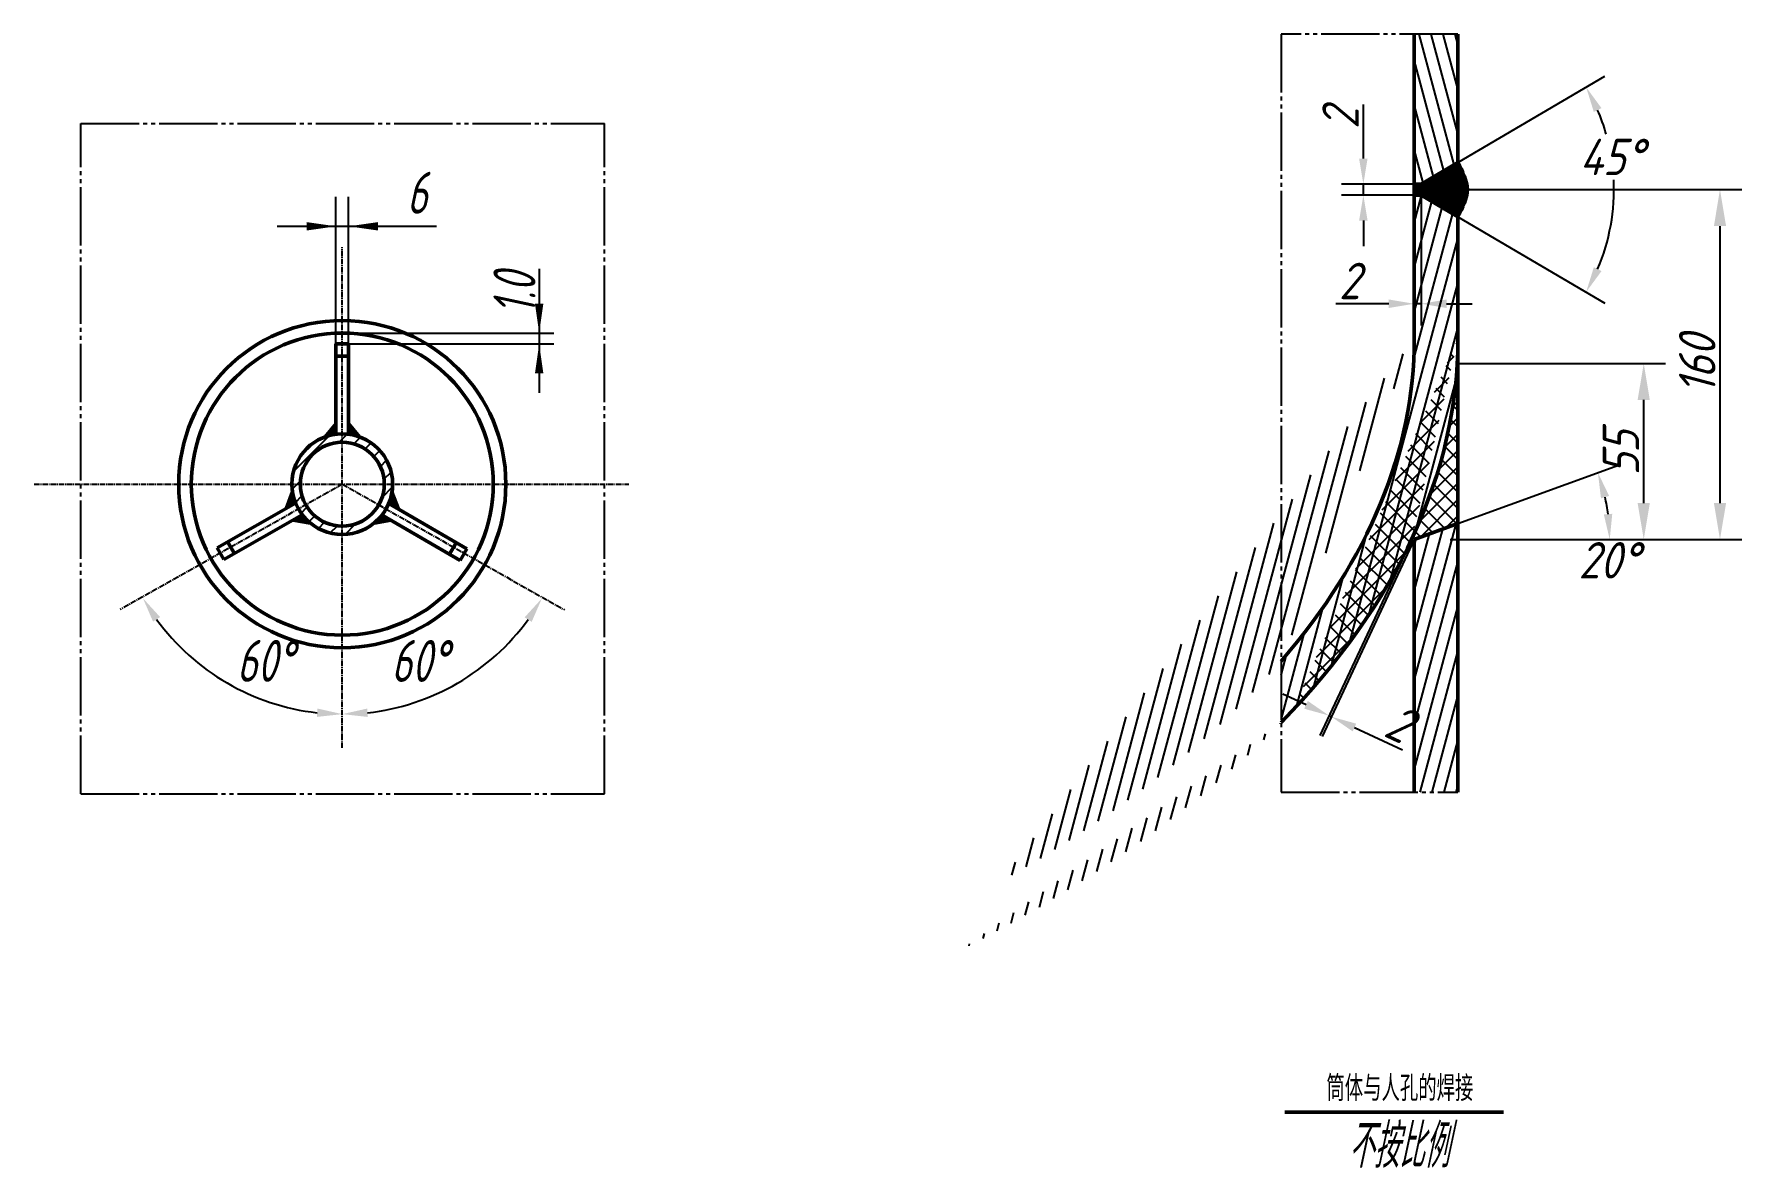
# Model space of a CAD drawing. Header units: millimetres. Extents: x 0 to 841, y 0 to 1189.
# Drawn here: x 427.2 to 661.6, y 540 to 695.6 of the extents above; entities that cross this region are included whole.
import ezdxf
from ezdxf.enums import TextEntityAlignment as Align

# ---------------------------------------------------------------- set-up
doc = ezdxf.new("R2010")
doc.units = ezdxf.units.MM
for name, pattern in [('ACAD_ISO05W100', [33, 24, -3, 0, -3, 0, -3]), ('CENTER2', [1.125, 0.75, -0.125, 0.125, -0.125]), ('JIS_09_08', [10.75, 8, -0.55, 0.55, -0.55, 0.55, -0.55])]:
    doc.linetypes.add(name, pattern=pattern)
doc.layers.get('0').update_dxf_attribs({"lineweight": 15})
doc.layers.get('Defpoints').update_dxf_attribs({"lineweight": 25})
for name, color, linetype, lineweight in [('01粗实线层', 3, 'Continuous', 50), ('01（粗实）', 3, 'Continuous', 50), ('02（细实）', 7, 'Continuous', 25), ('07细双点画线层', 6, 'ACAD_ISO05W100', 25), ('08尺寸线层', 150, 'Continuous', 25), ('10剖面线层', 184, 'Continuous', 25), ('11文本细', 171, 'Continuous', 25), ('2', 3, 'Continuous', 50), ('尺寸线', 5, 'Continuous', 25), ('粗实线', 3, 'Continuous', 50)]:
    doc.layers.add(name, color=color, linetype=linetype, lineweight=lineweight)
doc.layers.add('3', color=1, linetype='CENTER2')
doc.styles.add('zanelau', font='gbeitc.shx', dxfattribs={"height": 5, "bigfont": 'gbcbig.shx'})
doc.styles.add('斜体数字字母', font='gbenor.shx', dxfattribs={"height": 3.5, "bigfont": 'gbcbig.shx'})
doc.dimstyles.new('zanelau', dxfattribs={"dimtxt": 5, "dimasz": 3.5, "dimexe": 3, "dimexo": 0, "dimtad": 1, "dimdec": 0, "dimlfac": 20, "dimtxsty": 'zanelau', "dimcen": 2.5, "dimadec": 0, "dimazin": 0, "dimtfac": 1, "dimtdec": 0, "dimtmove": 0, "dimatfit": 3, "dimfxl": 1.25, "dimarcsym": 0})
doc.dimstyles.new('zanelau$2', dxfattribs={"dimtxt": 5, "dimasz": 3.5, "dimexe": 3, "dimexo": 0, "dimtad": 1, "dimtih": 1, "dimtoh": 1, "dimdec": 0, "dimlfac": 20, "dimtxsty": 'zanelau', "dimcen": 2.5, "dimadec": 0, "dimazin": 0, "dimtfac": 1, "dimtdec": 0, "dimtmove": 0, "dimatfit": 3, "dimfxl": 3, "dimarcsym": 0})
pattern_1 = [(45, (39.3793, -375.8442), (-1.122532, 1.122532), []), (135, (39.3793, -375.8442), (-1.122532, -1.122532), [])]

# ---------------------------------------------------------------- blocks, each defined once
blk = doc.blocks.new('*D155')
at = {"layer": '08尺寸线层', "color": 0, "lineweight": -2}
for p, q in [((616.3, 626.35), (603.65, 599.32)), ((616.6, 626.21), (603.96, 599.18)), ((601.75, 603.52), (598.58, 605)), ((604.92, 602.04), (605.23, 601.89)), ((608.4, 600.41), (614.97, 597.34))]:
    blk.add_line(p, q, dxfattribs=at)
at = {"layer": '08尺寸线层', "color": 0}
for points in [[(602, 604.05), (601.51, 602.99), (604.92, 602.04)], [(608.64, 600.94), (608.15, 599.88), (605.23, 601.89)]]:
    blk.add_solid(points, dxfattribs=at)
at = {"layer": 'Defpoints', "color": 0}
for p in [(616.3, 626.35), (616.6, 626.21), (604.92, 602.04)]:
    blk.add_point(p, dxfattribs=at)
at = {"layer": '08尺寸线层', "color": 0, "insert": (614.59, 600.97), "char_height": 5, "attachment_point": 5, "rotation": 334.9365, "style": 'zanelau'}
blk.add_mtext('2', dxfattribs=at)
blk = doc.blocks.new('*D156')
at = {"layer": '08尺寸线层', "color": 0, "lineweight": -2}
for p, q in [((622.6, 628.39), (644.63, 636.41)), ((621.53, 626.21), (646.43, 626.21))]:
    blk.add_line(p, q, dxfattribs=at)
blk.add_arc((616.6, 626.21), 26.83, 7.4801, 12.5199, dxfattribs=at)
at = {"layer": '08尺寸线层', "color": 0}
for points in [[(642.23, 631.86), (643.35, 632.19), (641.81, 635.39)], [(643.78, 629.74), (642.62, 629.66), (643.43, 626.21)]]:
    blk.add_solid(points, dxfattribs=at)
at = {"layer": 'Defpoints', "color": 0}
for p in [(642.7, 632.4), (622.6, 628.39), (616.6, 626.21), (616.6, 626.21), (621.53, 626.21)]:
    blk.add_point(p, dxfattribs=at)
at = {"layer": '08尺寸线层', "color": 0, "insert": (643.28, 623.36), "char_height": 5, "attachment_point": 5, "style": 'zanelau'}
blk.add_mtext('20°', dxfattribs=at)
blk = doc.blocks.new('*D157')
at = {"layer": '08尺寸线层', "color": 0, "lineweight": -2}
for p, q in [((622.6, 650.36), (651.1, 650.36)), ((648.1, 631.21), (648.1, 645.36)), ((622.6, 626.21), (651.1, 626.21))]:
    blk.add_line(p, q, dxfattribs=at)
at = {"layer": '08尺寸线层', "color": 0}
for points in [[(647.26, 645.36), (648.93, 645.36), (648.1, 650.36)], [(647.26, 631.21), (648.93, 631.21), (648.1, 626.21)]]:
    blk.add_solid(points, dxfattribs=at)
at = {"layer": 'Defpoints', "color": 0}
for p in [(622.6, 650.36), (648.1, 650.36), (622.6, 626.21)]:
    blk.add_point(p, dxfattribs=at)
at = {"layer": '08尺寸线层', "color": 0, "insert": (644.97, 638.09), "char_height": 5, "attachment_point": 5, "rotation": 90, "style": 'zanelau'}
blk.add_mtext('55', dxfattribs=at)
blk = doc.blocks.new('*D158')
at = {"layer": '08尺寸线层', "color": 0, "lineweight": -2}
for p, q in [((622.6, 674.23), (661.56, 674.23)), ((658.56, 669.23), (658.56, 631.21)), ((622.6, 626.21), (661.56, 626.21))]:
    blk.add_line(p, q, dxfattribs=at)
at = {"layer": '08尺寸线层', "color": 0}
for points in [[(657.73, 669.23), (659.4, 669.23), (658.56, 674.23)], [(657.73, 631.21), (659.4, 631.21), (658.56, 626.21)]]:
    blk.add_solid(points, dxfattribs=at)
at = {"layer": 'Defpoints', "color": 0}
for p in [(622.6, 674.23), (622.6, 626.21), (658.56, 626.21)]:
    blk.add_point(p, dxfattribs=at)
at = {"layer": '08尺寸线层', "color": 0, "insert": (655.44, 650.22), "char_height": 5, "attachment_point": 5, "rotation": 90, "style": 'zanelau'}
blk.add_mtext('160', dxfattribs=at)
blk = doc.blocks.new('*D165')
at = {"layer": 'Defpoints', "color": 0}
for p in [(622.6, 677.94), (617.55, 674.98), (617.55, 673.47), (622.6, 670.51), (643.58, 669.34)]:
    blk.add_point(p, dxfattribs=at)
at = {"layer": '尺寸线', "color": 0, "lineweight": -2}
for p, q in [((622.6, 677.94), (642.78, 689.79)), ((622.6, 670.51), (642.78, 658.66))]:
    blk.add_line(p, q, dxfattribs=at)
for start, end in [(15.9081, 23.1848), (336.8152, 2.7986)]:
    blk.add_arc((616.27, 674.23), 27.74, start, end, dxfattribs=at)
at = {"layer": '尺寸线', "color": 0}
for points in [[(641.25, 684.89), (642.3, 685.41), (640.2, 688.27)], [(642.3, 663.04), (641.25, 663.57), (640.2, 660.18)]]:
    blk.add_solid(points, dxfattribs=at)
at = {"layer": '尺寸线', "color": 0, "insert": (643.65, 678.71), "char_height": 5, "attachment_point": 5, "style": 'zanelau'}
blk.add_mtext('45°', dxfattribs=at)
blk = doc.blocks.new('_None')
blk = doc.blocks.new('*D166')
at = {"layer": 'Defpoints', "color": 0}
for p in [(616.6, 673.47), (617.55, 673.47), (617.55, 658.56)]:
    blk.add_point(p, dxfattribs=at)
at = {"layer": '尺寸线', "color": 0, "lineweight": -2}
for p, q in [((616.6, 673.47), (616.6, 655.56)), ((617.55, 673.47), (617.55, 655.56)), ((613.1, 658.56), (605.85, 658.56)), ((617.55, 658.56), (616.6, 658.56)), ((621.05, 658.56), (624.55, 658.56))]:
    blk.add_line(p, q, dxfattribs=at)
at = {"layer": '尺寸线', "color": 0}
for points in [[(613.1, 659.15), (613.1, 657.98), (616.6, 658.56)], [(621.05, 659.15), (621.05, 657.98), (617.55, 658.56)]]:
    blk.add_solid(points, dxfattribs=at)
at = {"layer": '尺寸线', "color": 0, "insert": (607.72, 661.69), "char_height": 5, "attachment_point": 5, "style": 'zanelau'}
blk.add_mtext('2', dxfattribs=at)
blk = doc.blocks.new('*D167')
at = {"layer": 'Defpoints', "color": 0}
for p in [(616.6, 674.98), (609.62, 673.47), (616.6, 673.47)]:
    blk.add_point(p, dxfattribs=at)
at = {"layer": '尺寸线', "color": 0, "lineweight": -2}
for p, q in [((609.62, 678.48), (609.62, 685.89)), ((616.6, 674.98), (606.62, 674.98)), ((609.62, 673.47), (609.62, 674.98)), ((616.6, 673.47), (606.62, 673.47)), ((609.62, 669.97), (609.62, 666.47))]:
    blk.add_line(p, q, dxfattribs=at)
at = {"layer": '尺寸线', "color": 0}
for points in [[(609.04, 678.48), (610.2, 678.48), (609.62, 674.98)], [(609.04, 669.97), (610.2, 669.97), (609.62, 673.47)]]:
    blk.add_solid(points, dxfattribs=at)
at = {"layer": '尺寸线', "color": 0, "insert": (606.49, 684.01), "char_height": 5, "attachment_point": 5, "rotation": 90, "style": 'zanelau'}
blk.add_mtext('2', dxfattribs=at)

msp = doc.modelspace()

# ---------------------------------------------------------------- hatches: boundary and pattern name
h = msp.add_hatch()
h.set_pattern_fill('ANSI37', color=0, scale=0.01, style=0)
edge = h.paths.add_edge_path()
edge.add_line((617.555, 674.98), (616.599, 674.98))
edge.add_line((616.599, 674.98), (616.599, 673.473))
edge.add_line((616.599, 673.473), (617.555, 673.473))
edge.add_line((617.555, 673.473), (622.599, 670.512))
edge.add_spline(control_points=[(622.599, 670.512), (623.248, 671.75), (624.545, 674.227), (623.248, 676.703), (622.599, 677.942)], knot_values=[0, 0, 0, 0, 3.9349357, 7.8698714, 7.8698714, 7.8698714, 7.8698714], degree=3, periodic=0)
edge.add_line((622.599, 677.942), (617.555, 674.98))
at = {"layer": '02（细实）'}
h = msp.add_hatch(dxfattribs=at)
h.set_pattern_fill('LINE', color=0, scale=0.5, angle=45, style=0)
h.set_pattern_definition([(45, (310.6881, 503.6341), (-1.122532, 1.122532), [])])
h.paths.add_polyline_path([(469.495, 640.718), (469.495, 639.567, -0.4155733), (475.252, 633.784), (476.403, 633.784, 0.4153466)])
h.paths.add_polyline_path([(469.495, 639.567), (469.495, 640.718, 0.4142136), (462.588, 633.81, 0.0009667), (462.588, 633.784), (463.739, 633.784, -0.0011601), (463.739, 633.81, -0.4142136)])
h.paths.add_polyline_path([(464.493, 630.961), (463.491, 630.395, 0.2696974), (469.495, 626.903), (469.495, 628.054, -0.2695168)])
h.paths.add_polyline_path([(463.739, 633.784), (462.588, 633.784, 0.0856679), (462.996, 631.47), (463.01, 631.466), (463.004, 631.447, 0.0419876), (463.491, 630.395), (464.493, 630.961, -0.1289859)])
h.paths.add_polyline_path([(474.759, 629.337), (474.744, 629.391), (474.822, 629.412, 0.0067434), (474.938, 629.557), (474.933, 629.575), (474.947, 629.568, 0.0366017), (475.507, 630.408), (474.505, 630.975, -0.2702504), (469.495, 628.054), (469.495, 626.903, 0.1895481), (474.2, 628.753), (474.196, 628.767), (474.224, 628.775, 0.0280991)])
h.paths.add_polyline_path([(476.403, 633.784), (475.252, 633.784, -0.1282907), (474.505, 630.975), (475.507, 630.408, 0.1284873)])
at = {"layer": '08尺寸线层'}
h = msp.add_hatch(dxfattribs=at)
h.set_pattern_fill('ANSI37', color=0, scale=0.5, style=0)
h.set_pattern_definition(pattern_1)
edge = h.paths.add_edge_path()
edge.add_ellipse((382.599, 653.675), major_axis=(-240, 0), ratio=0.5, start_angle=526.83903, end_angle=540, ccw=False)
edge.add_line((616.295, 626.353), (616.599, 626.21))
edge.add_line((616.599, 626.21), (622.599, 628.394))
edge.add_line((622.599, 628.394), (622.599, 653.675))
at = {"layer": '10剖面线层'}
h = msp.add_hatch(dxfattribs=at)
h.set_pattern_fill('ANSI31', color=0, scale=0.5, angle=60, style=0)
h.paths.add_polyline_path([(622.599, 695.56), (616.599, 695.56), (616.599, 674.98), (617.555, 674.98), (622.599, 677.942)])
h = msp.add_hatch(dxfattribs=at)
h.set_pattern_fill('ANSI31', color=0, scale=0.5, angle=30, style=0)
edge = h.paths.add_edge_path()
edge.add_ellipse((382.599, 653.675), major_axis=(-234, 0), ratio=0.4871795, start_angle=517.2107, end_angle=540, ccw=False)
edge.add_line((598.332, 609.518), (598.332, 601.093))
edge.add_ellipse((382.599, 653.675), major_axis=(-240, 0), ratio=0.5, start_angle=514.01217, end_angle=540)
edge.add_line((622.599, 653.675), (622.599, 664.821))
edge.add_line((622.599, 664.821), (622.599, 670.512))
edge.add_line((622.599, 670.512), (617.555, 673.473))
edge.add_line((617.555, 673.473), (616.599, 673.473))
edge.add_line((616.599, 673.473), (616.599, 664.821))
edge.add_line((616.599, 664.821), (616.599, 653.674))
h = msp.add_hatch(dxfattribs=at)
h.set_pattern_fill('ANSI37', color=0, scale=0.5, style=0)
h.set_pattern_definition(pattern_1)
edge = h.paths.add_edge_path()
edge.add_ellipse((382.599, 653.675), major_axis=(-240, 0), ratio=0.5, start_angle=526.83903, end_angle=540, ccw=False)
edge.add_line((616.295, 626.353), (616.599, 626.21))
edge.add_line((616.599, 626.21), (622.599, 628.394))
edge.add_line((622.599, 628.394), (622.599, 653.675))
h = msp.add_hatch(dxfattribs=at)
h.set_pattern_fill('ANSI31', color=0, scale=0.5, angle=30, style=0)
h.set_pattern_definition([(75, (39.3793, -375.8442), (-1.5334072, 0.4108752), [])])
h.paths.add_polyline_path([(616.599, 591.527), (622.599, 591.527), (622.599, 628.394), (616.599, 626.21)])

# ---------------------------------------------------------------- linework, layer by layer
at = {"layer": '01粗实线层', "color": 0}
for p, q in [((616.599, 664.821), (616.599, 695.56)), ((622.599, 677.942), (622.599, 695.56)), ((622.599, 677.942), (617.555, 674.98)), ((617.555, 674.98), (616.599, 674.98)), ((617.555, 673.473), (616.599, 673.473)), ((622.599, 670.512), (617.555, 673.473)), ((622.599, 664.821), (622.599, 670.512)), ((616.599, 653.63), (616.599, 664.821)), ((622.599, 653.675), (622.599, 664.821)), ((468.632, 640.664), (468.632, 653.054)), ((468.632, 653.054), (470.359, 653.054)), ((470.359, 640.664), (470.359, 653.054)), ((622.599, 653.675), (622.599, 591.527)), ((468.632, 651.377), (470.359, 651.377)), ((452.337, 625.057), (463.095, 631.211)), ((486.583, 624.919), (475.874, 631.159)), ((453.251, 623.458), (464.01, 629.612)), ((485.655, 623.327), (474.947, 629.568)), ((454.714, 624.279), (453.85, 625.775)), ((485.14, 625.775), (484.277, 624.279)), ((616.599, 626.21), (616.599, 591.527)), ((452.337, 625.057), (453.251, 623.458)), ((485.655, 623.327), (486.583, 624.919))]:
    msp.add_line(p, q, dxfattribs=at)
for radius, start, end in [(22.45, 0, 180), (20.723, 0, 180), (5.756, 0, 180), (22.45, 180, 0), (20.723, 180, 0), (5.756, 180, 0)]:
    msp.add_arc((469.495, 633.81), radius, start, end, dxfattribs=at)
for major_axis, ratio, start_param in [((-240, 0), 0.5, 8.9712048), ((-234, 0), 0.4871795, 9.0270297)]:
    msp.add_ellipse((382.599, 653.675), major_axis=major_axis, ratio=ratio, start_param=start_param, end_param=9.424778, dxfattribs=at)
msp.add_spline([(622.599, 677.942), (623.896, 674.227), (622.599, 670.512)], degree=3, dxfattribs=at)
at = {"layer": '01（粗实）', "color": 0}
msp.add_line((616.599, 626.21), (622.599, 628.394), dxfattribs=at)
at = {"layer": '02（细实）', "color": 0}
for p, q in [((467.285, 640.355), (467.223, 640.417)), ((467.532, 640.433), (467.37, 640.595)), ((467.463, 640.412), (468.632, 641.581)), ((467.787, 640.503), (467.517, 640.774)), ((467.602, 640.877), (468.632, 641.907)), ((468.051, 640.565), (467.664, 640.952)), ((468.324, 640.618), (467.811, 641.131)), ((467.91, 640.534), (468.632, 641.255)), ((468.607, 640.661), (467.958, 641.309)), ((468.632, 640.961), (468.106, 641.488)), ((468.632, 641.287), (468.253, 641.666)), ((468.319, 640.617), (468.632, 640.93)), ((468.632, 641.613), (468.4, 641.845)), ((468.632, 641.938), (468.547, 642.023)), ((470.359, 642.005), (470.414, 642.061)), ((470.359, 641.68), (470.561, 641.882)), ((471.715, 640.483), (470.359, 641.84)), ((470.359, 641.354), (470.709, 641.704)), ((470.359, 641.028), (470.856, 641.526)), ((471.432, 640.441), (470.359, 641.514)), ((470.359, 640.703), (471.003, 641.347)), ((470.994, 640.554), (470.359, 641.188)), ((470.591, 640.631), (470.359, 640.863)), ((470.609, 640.628), (471.15, 641.169)), ((470.884, 640.577), (471.297, 640.99)), ((471.15, 640.517), (471.444, 640.812)), ((471.407, 640.448), (471.592, 640.633)), ((471.656, 640.371), (471.739, 640.455)), ((461.931, 630.563), (461.855, 630.583)), ((462.213, 630.726), (461.936, 630.8)), ((462.495, 630.889), (462.017, 631.017)), ((462.571, 632.499), (462.075, 630.646)), ((462.777, 631.051), (462.098, 631.233)), ((463.059, 631.214), (462.179, 631.45)), ((462.999, 631.469), (462.26, 631.667)), ((462.906, 631.732), (462.341, 631.883)), ((462.75, 632.274), (462.357, 630.809)), ((462.825, 631.992), (462.422, 632.1)), ((462.756, 632.249), (462.503, 632.317)), ((462.698, 632.503), (462.584, 632.533)), ((462.871, 631.839), (462.639, 630.971)), ((463.006, 631.451), (462.921, 631.134)), ((475.899, 631.2), (476.785, 631.438)), ((476.004, 631.467), (476.704, 631.654)), ((476.005, 631.471), (476.12, 631.044)), ((476.095, 631.73), (476.623, 631.871)), ((476.138, 631.867), (476.402, 630.882)), ((476.147, 631.029), (476.866, 631.221)), ((476.173, 631.989), (476.542, 632.088)), ((476.24, 632.245), (476.461, 632.304)), ((476.256, 632.315), (476.684, 630.719)), ((476.295, 632.498), (476.38, 632.521)), ((476.429, 630.866), (476.947, 631.004)), ((476.589, 631.963), (476.966, 630.556)), ((476.711, 630.703), (477.028, 630.788)), ((476.993, 630.54), (477.109, 630.571)), ((462.912, 628.958), (462.881, 628.842)), ((464.346, 628.597), (462.939, 628.974)), ((463.194, 629.121), (463.109, 628.804)), ((464.818, 628.709), (463.221, 629.137)), ((463.476, 629.284), (463.337, 628.766)), ((464.489, 629.035), (463.503, 629.299)), ((463.758, 629.446), (463.565, 628.728)), ((464.212, 629.348), (463.785, 629.462)), ((464.031, 629.575), (463.793, 628.689)), ((464.209, 629.352), (464.021, 628.651)), ((464.391, 629.141), (464.25, 628.613)), ((464.577, 628.944), (464.478, 628.575)), ((464.765, 628.758), (464.706, 628.537)), ((464.957, 628.583), (464.934, 628.498)), ((474.008, 628.58), (474.033, 628.489)), ((474.069, 628.495), (475.922, 628.992)), ((474.2, 628.753), (474.261, 628.527)), ((474.224, 628.775), (475.64, 629.154)), ((474.39, 628.936), (474.489, 628.565)), ((474.548, 629.1), (475.358, 629.317)), ((474.576, 629.13), (474.717, 628.603)), ((474.759, 629.337), (474.945, 628.642)), ((474.822, 629.412), (475.076, 629.48)), ((474.938, 629.56), (475.173, 628.68)), ((475.22, 629.397), (475.401, 628.718)), ((475.502, 629.234), (475.63, 628.756)), ((475.784, 629.071), (475.858, 628.795)), ((476.066, 628.909), (476.086, 628.833))]:
    msp.add_line(p, q, dxfattribs=at)
at = {"layer": '07细双点画线层', "color": 0, "linetype": 'JIS_09_08'}
for p, q in [((622.599, 695.56), (598.332, 695.56)), ((598.332, 695.56), (598.332, 591.527)), ((433.638, 591.324), (433.638, 683.303)), ((433.638, 683.303), (505.497, 683.303)), ((505.497, 591.324), (505.497, 683.303)), ((433.638, 591.324), (505.497, 591.324)), ((598.332, 591.527), (622.599, 591.527))]:
    msp.add_line(p, q, dxfattribs=at)
at = {"layer": '08尺寸线层', "color": 0}
for p, q in [((468.632, 653.054), (468.632, 673.22)), ((470.359, 653.054), (470.359, 673.22)), ((460.573, 669.191), (482.404, 669.191)), ((496.514, 663.338), (496.514, 646.322)), ((469.495, 654.533), (498.538, 654.533)), ((469.495, 653.054), (498.538, 653.054))]:
    msp.add_line(p, q, dxfattribs=at)
for points in [[(468.632, 669.191, 0, 1.151, 0), (464.602, 669.191, 1.151, 1.151, 0)], [(470.359, 669.191, 0, 1.151, 0), (474.388, 669.191, 1.151, 1.151, 0)], [(496.514, 654.533, 0, 1.151, 0), (496.514, 658.563, 1.151, 1.151, 0)], [(496.514, 653.054, 0, 1.151, 0), (496.514, 649.024, 1.151, 1.151, 0)]]:
    msp.add_lwpolyline(points, format="xyseb", dxfattribs=at)
at = {"layer": '08尺寸线层', "color": 0, "linetype": 'ByBlock'}
for centre, start, end in [((469.543, 633.81), 216.01188, 263.65252), ((469.495, 633.81), 276.27265, 323.91329)]:
    msp.add_arc(centre, 31.564, start, end, dxfattribs=at)
for points in [[(443.527, 614.94), (444.494, 615.565), (442.136, 618.153)], [(494.52, 615.532), (495.486, 614.906), (496.882, 618.117)], [(466.085, 603.014), (466.021, 601.865), (469.501, 602.246)], [(472.975, 601.86), (472.912, 603.01), (469.495, 602.246)]]:
    msp.add_solid(points, dxfattribs=at)
at = {"layer": '2', "color": 0}
for p, q in [((468.634, 642.128), (467.126, 640.299)), ((470.359, 642.128), (471.868, 640.298)), ((461.825, 630.501), (462.668, 632.758)), ((477.157, 630.443), (476.313, 632.7)), ((462.746, 628.865), (465.116, 628.468)), ((476.172, 628.847), (473.866, 628.461))]:
    msp.add_line(p, q, dxfattribs=at)
for start, end in [(0, 180), (180, 0)]:
    msp.add_arc((469.495, 633.81), 6.908, start, end, dxfattribs=at)
at = {"layer": '3', "color": 0}
for p, q in [((469.495, 597.604), (469.495, 666.334)), ((427.21, 633.784), (508.829, 633.784)), ((469.543, 633.81), (439.015, 616.585)), ((469.495, 633.81), (500.001, 616.545))]:
    msp.add_line(p, q, dxfattribs=at)
at = {"layer": 'Defpoints', "color": 0, "linetype": 'ByBlock'}
for p in [(469.495, 633.81), (469.543, 633.81)]:
    msp.add_point(p, dxfattribs=at)
at = {"layer": '尺寸线', "color": 0}
msp.add_line((616.599, 673.473), (617.555, 673.473), dxfattribs=at)
at = {"layer": '粗实线', "color": 0}
msp.add_line((628.848, 547.604), (598.848, 547.604), dxfattribs=at)

# ---------------------------------------------------------------- texts
at = {"color": 0, "insert": (604.554, 552.638), "char_height": 3.5, "width": 37.68113, "attachment_point": 1, "style": '斜体数字字母'}
msp.add_mtext('筒体与人孔的焊接', dxfattribs=at)
at = {"layer": '08尺寸线层', "color": 0, "style": 'zanelau', "width": 0.8}
msp.add_text('6', height=5.756, dxfattribs=at).set_placement((478.356, 670.918))
msp.add_text('1.0', height=5.7564, rotation=90, dxfattribs=at).set_placement((495.996, 657.1))
for p in [(458.903, 609.557), (480.103, 609.543)]:
    msp.add_text('60%%d', height=5.7564, dxfattribs=at).set_placement(p, align=Align.MIDDLE_CENTER)
at = {"layer": '11文本细', "color": 0, "style": 'zanelau', "width": 0.8}
msp.add_text('不按比例', height=6, dxfattribs=at).set_placement((607.566, 539.997))

# ---------------------------------------------------------------- dimensions: what is measured, and where the dimension line sits
at = {"layer": '08尺寸线层', "color": 0}
for base, p1, p2, text, picture, middle in [((658.562, 626.21), (622.599, 674.227), (622.599, 626.21), '160', '*D158', (658.562, 650.219)), ((648.097, 650.362), (622.599, 626.21), (622.599, 650.362), '55', '*D157', (648.097, 638.088))]:
    dim = msp.add_linear_dim(base=base, p1=p1, p2=p2, angle=90, text=text, dimstyle='zanelau', override={"dimasz": 5}, dxfattribs=at)
    dim.commit()
    dim.dimension.update_dxf_attribs({"geometry": picture, "text_midpoint": middle, "dimtype": 160})
dim = msp.add_angular_dim_2l(base=(642.704, 632.398), line1=((616.599, 626.21), (621.527, 626.21)), line2=((616.599, 626.21), (622.599, 628.394)), dimstyle='zanelau$2', override={"dimtix": 0, "dimatfit": 1}, dxfattribs=at)
dim.commit()
dim.dimension.update_dxf_attribs({"geometry": '*D156', "text_midpoint": (643.275, 623.357), "dimtype": 162})
dim = msp.add_linear_dim(base=(604.923, 602.036), p1=(616.599, 626.21), p2=(616.295, 626.353), angle=154.93645, text='2', dimstyle='zanelau', dxfattribs=at)
dim.commit()
dim.dimension.update_dxf_attribs({"geometry": '*D155', "text_midpoint": (613.267, 598.134), "dimtype": 161})
at = {"layer": '尺寸线', "color": 0}
dim = msp.add_angular_dim_2l(base=(643.583, 669.342), line1=((622.599, 670.512), (617.555, 673.473)), line2=((622.599, 677.942), (617.555, 674.98)), text='45°', dimstyle='zanelau$2', override={"dimlfac": 1, "dimldrblk": 'None', "dimarcsym": 1}, dxfattribs=at)
dim.commit()
dim.dimension.update_dxf_attribs({"geometry": '*D165', "text_midpoint": (643.652, 678.706), "dimtype": 162})
dim = msp.add_linear_dim(base=(609.619, 673.473), p1=(616.599, 674.98), p2=(616.599, 673.473), angle=90, dimstyle='zanelau', override={"dimlfac": 1, "dimldrblk": 'None', "dimarcsym": 1}, dxfattribs=at)
dim.commit()
dim.dimension.update_dxf_attribs({"geometry": '*D167', "text_midpoint": (609.619, 684.01), "dimtype": 160})
dim = msp.add_linear_dim(base=(617.555, 658.564), p1=(616.599, 673.473), p2=(617.555, 673.473), text='2', dimstyle='zanelau', override={"dimlfac": 1, "dimldrblk": 'None', "dimarcsym": 1}, dxfattribs=at)
dim.commit()
dim.dimension.update_dxf_attribs({"geometry": '*D166', "text_midpoint": (607.724, 658.564), "dimtype": 160})

doc.saveas('drawing.dxf')
